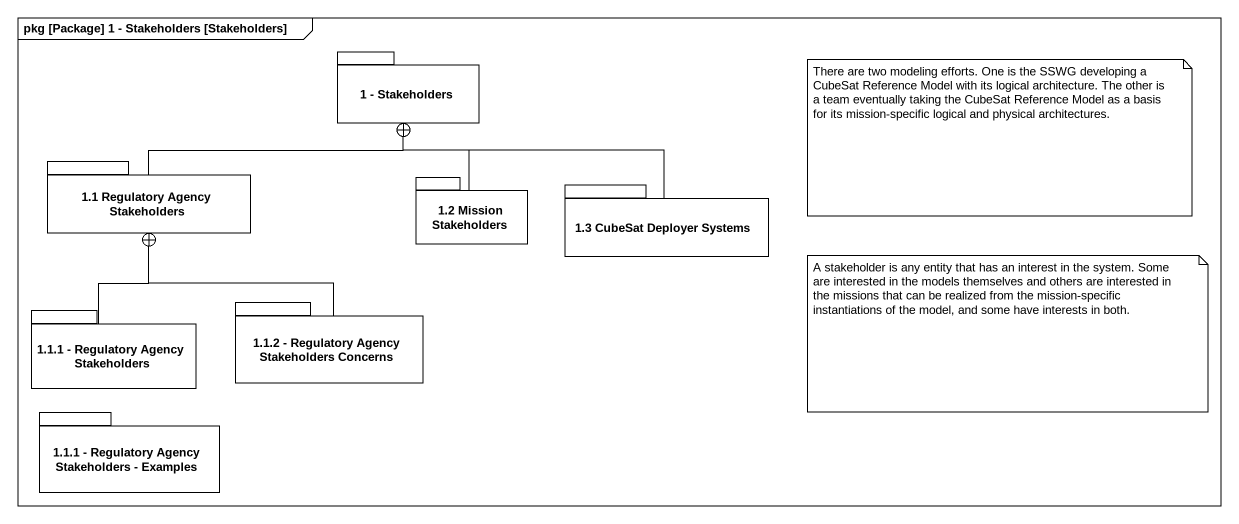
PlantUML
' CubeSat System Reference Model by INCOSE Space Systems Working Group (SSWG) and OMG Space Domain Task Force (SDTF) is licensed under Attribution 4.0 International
@startuml
mainframe pkg [Package] 1 - Stakeholders [Stakeholders]
package "1 - Stakeholders" as p1_Stakeholders {
}
package "1.1 Regulatory Agency Stakeholders" as p1_1_Regulatory_Agency {
}
package "1.2 Mission Stakeholders" as p1_2_Mission_Stakeholders {
}
package "1.3 CubeSat Deployer Systems" as p1_3_CubeSat_Deployer_Systems {
}
package "1.1.1 - Regulatory Agency Stakeholders" as p1_1_1_Regulatory_Agency {
}
package "1.1.2 - Regulatory Agency Stakeholders Concerns" as p1_1_2_Regulatory_Agency {
}
package "1.1.1 - Regulatory Agency Stakeholders - Examples" as p1_1_1_Regulatory_Agency_2 {
}
p1_1_Regulatory_Agency -right-+ p1_Stakeholders
p1_2_Mission_Stakeholders -up-+ p1_Stakeholders
p1_3_CubeSat_Deployer_Systems -left-+ p1_Stakeholders
p1_1_1_Regulatory_Agency -up-+ p1_1_Regulatory_Agency
p1_1_2_Regulatory_Agency -up-+ p1_1_Regulatory_Agency
note as N1
  There are two modeling efforts. One is the SSWG developing a CubeSat Reference Model with its logical architecture. The other is a team eventually taking the CubeSat Reference Model as a basis for its mission-specific logical and physical architectures.
end note
note as N2
  A stakeholder is any entity that has an interest in the system. Some are interested in the models themselves and others are interested in the missions that can be realized from the mission-specific instantiations of the model, and some have interests in both.
end note
@enduml
